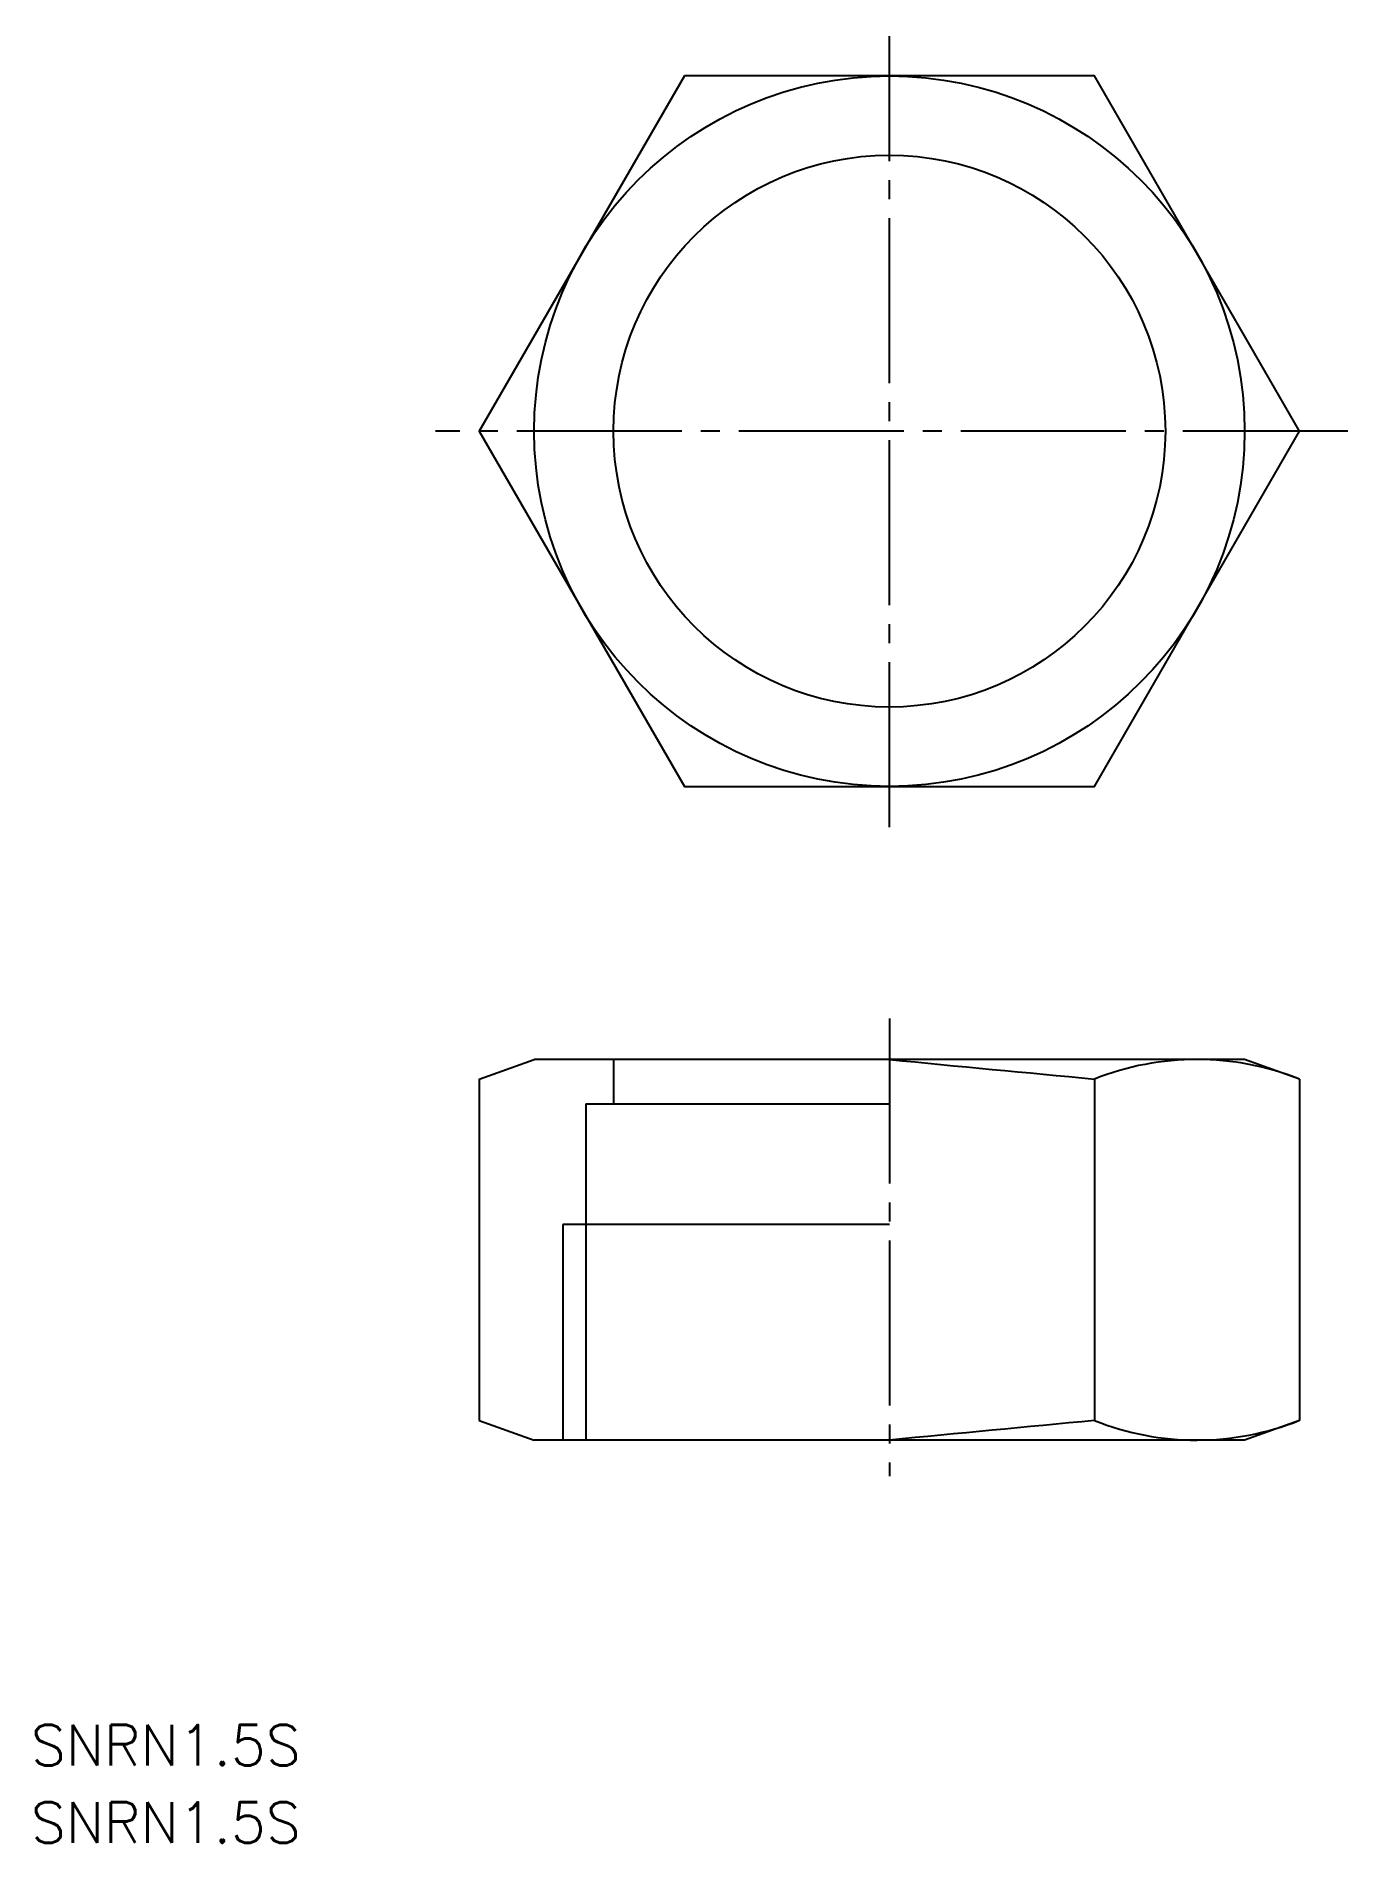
# Model space of a CAD drawing. Extents: x 47 to 151, y 127 to 270.
import ezdxf

# ---------------------------------------------------------------- set-up
doc = ezdxf.new("R2010")
doc.units = 0
doc.linetypes.add('CENTER', pattern=[17.5, 13, -1.5, 1.5, -1.5])
doc.layers.get('0').update_dxf_attribs({"linetype": 'CONTINUOUS'})
doc.layers.add('CENTER', color=1, linetype='CENTER')
doc.styles.get("Standard").update_dxf_attribs({"font": 'txt.shx', "bigfont": '@extfont2.shx'})

msp = doc.modelspace()

# ---------------------------------------------------------------- linework, layer by layer
at = {"color": 7, "linetype": 'CONTINUOUS'}
for p, q in [((82.07, 187.55), (86.4, 189.09)), ((142.4, 189.09), (86.4, 189.09)), ((92.65, 189.09), (92.65, 185.59)), ((146.73, 187.55), (142.4, 189.09)), ((82.07, 187.55), (82.07, 160.63)), ((130.57, 187.55), (130.57, 160.63)), ((146.73, 187.55), (146.73, 160.63)), ((90.47, 185.59), (90.47, 159.09)), ((90.47, 185.59), (114.4, 185.59)), ((90.64, 185.59), (114.4, 185.59)), ((114.4, 176.09), (88.66, 176.09)), ((82.07, 160.63), (86.4, 159.09)), ((146.73, 160.63), (142.4, 159.09)), ((142.4, 159.09), (86.4, 159.09))]:
    msp.add_line(p, q, dxfattribs=at)
at = {"color": 3, "linetype": 'CONTINUOUS'}
msp.add_line((88.66, 176.09), (88.66, 159.09), dxfattribs=at)
at = {"color": 7, "linetype": 'CONTINUOUS'}
msp.add_lwpolyline([(98.24, 266.62), (82.07, 238.62), (98.24, 210.62), (130.57, 210.62), (146.73, 238.62), (130.57, 266.62)], close=True, dxfattribs=at)
for radius in [28, 21.75]:
    msp.add_circle((114.4, 238.62), radius, dxfattribs=at)
for centre, radius, start, end in [((1317.56, 12733.35), 12601.83, 264.521356, 264.595188), ((138.63, 167.19), 21.9, 68.2846, 111.6067), ((1317.56, -12385.17), 12601.83, 95.404812, 95.478644), ((138.62, 180.95), 21.86, 248.3744, 291.7749)]:
    msp.add_arc(centre, radius, start, end, dxfattribs=at)
at = {"layer": 'CENTER', "color": 1, "linetype": 'CENTER'}
for p, q in [((114.4, 207.4), (114.4, 269.76)), ((150.54, 238.62), (78.61, 238.62)), ((114.4, 192.31), (114.4, 156.24))]:
    msp.add_line(p, q, dxfattribs=at)

# ---------------------------------------------------------------- texts
at = {"color": 7, "linetype": 'CONTINUOUS'}
for p in [(46.73, 133.44), (46.73, 127.34)]:
    msp.add_text('SNRN1.5S', height=3.2, dxfattribs=at).set_placement(p)

doc.saveas('drawing.dxf')
